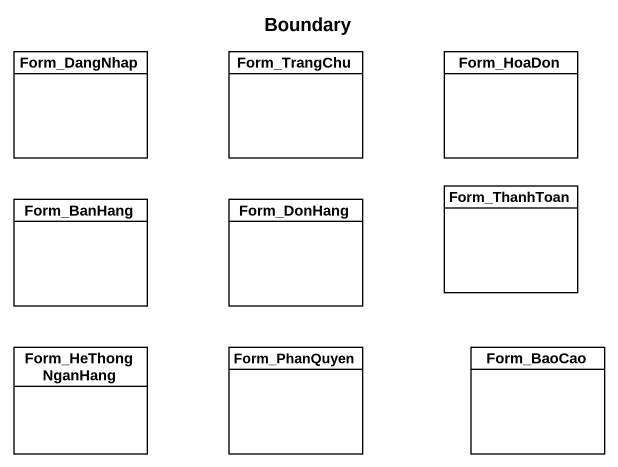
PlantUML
@startuml
title Boundary
hide circle
hide empty members
class Form_DangNhap
class Form_TrangChu
class Form_HoaDon
class Form_BanHang
class Form_DonHang
class Form_ThanhToan
class Form_HeThongNganHang
class Form_PhanQuyen
class Form_BaoCao
@enduml
